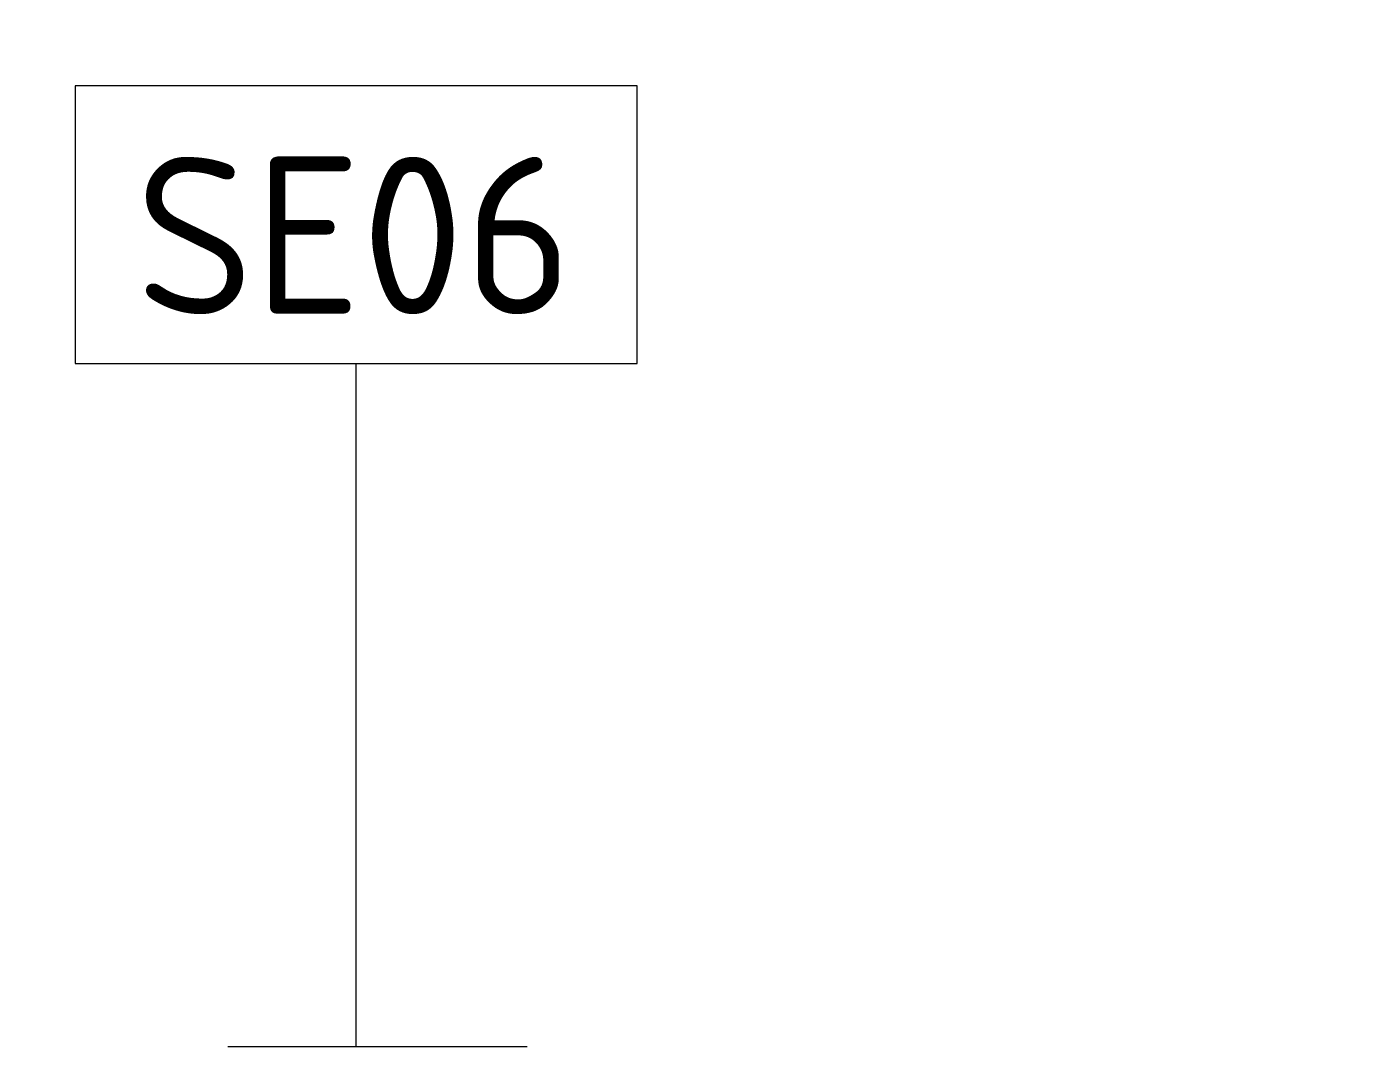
# Model space of a CAD drawing. Header units: millimetres. Extents: x 68869 to 96007, y -1987 to 27400.
# Drawn here: x 88744 to 89278, y 4867 to 5273 of the extents above; entities that cross this region are included whole.
import ezdxf

# ---------------------------------------------------------------- set-up
doc = ezdxf.new("R2010")
doc.units = ezdxf.units.MM
for name, color, linetype, lineweight in [('0-1', 7, 'Continuous', 9), ('A-WALL-PATT', 7, 'Continuous', 9), ('P-SANR-FIXT', 7, 'Continuous', 9), ('P-SANR-FIXT-IDEN', 7, 'Continuous', 9)]:
    doc.layers.add(name, color=color, linetype=linetype, lineweight=lineweight)
doc.styles.add('GOST Common_3', font='GOST_Common.ttf', dxfattribs={"height": 62.5})

# ---------------------------------------------------------------- blocks, each defined once
blk = doc.blocks.new('Sanitary_Toilet-Accessories_Gessi_Wall-mounted-paper-roll-holder-65449 - Chrome-30913797-Развертка 2_16-4')
at = {"layer": '0-1'}
blk.add_line((24114.5, 4867.5), (23995.5, 4867.5), dxfattribs=at)
blk = doc.blocks.new('М_сантехническая_рамка1 - В рамке-30590747-Развертка 2_16-4')
at = {"layer": 'P-SANR-FIXT-IDEN'}
for p, q in [((24158.16, 5249.64), (23934.84, 5249.64)), ((23934.84, 5249.64), (23934.84, 5139.19)), ((24158.16, 5139.19), (24158.16, 5249.64)), ((23934.84, 5139.19), (24158.16, 5139.19))]:
    blk.add_line(p, q, dxfattribs=at)

msp = doc.modelspace()

# ---------------------------------------------------------------- hatches: boundary and pattern name
at = {"layer": 'A-WALL-PATT'}
h = msp.add_hatch(dxfattribs=at)
h.set_pattern_fill('FP_17', color=256, style=0, pattern_type=2)
h.set_pattern_definition([(90, (91702.5, 4200), (-600, 4e-14), []), (180, (91702.5, 4200), (-7e-14, -600), [])])
h.paths.add_polyline_path([(88346.56, 4200), (89601.87, 4200), (89601.87, 4210), (89608.9, 4210), (89608.9, 4232.93), (89611.4, 4232.93), (89611.4, 4402.93), (89612.35, 4406.11), (89613.31, 4407.61), (89613.55, 4408.01), (89616.08, 4409.27), (89618.47, 4410), (89618.47, 5850), (89634.47, 5850), (89634.53, 4409.98), (89638.76, 4408.39), (89639.66, 4407.59), (89640.98, 4405.68), (89641.55, 4402.93), (89641.55, 4232.93), (89644.05, 4232.93), (89644.05, 4210), (89651.08, 4210), (89651.08, 4200), (91696.99, 4200), (91696.99, 5004), (91397.06, 5004), (91397.06, 5020), (91696.99, 5020), (91696.99, 5400), (91102.49, 5400), (91102.49, 6000), (88313.99, 6000), (88313.99, 4200)])
h.paths.add_polyline_path([(91397.06, 4300), (91397.06, 4970), (91413.06, 4970), (91413.06, 4300)])
h.paths.add_polyline_path([(88813.99, 4777.5), (88807.04, 4778.6), (88802.54, 4780.71), (88799.68, 4782.68), (88796.55, 4785.79), (88795.27, 4787.63), (88793.94, 4789.79), (88792.14, 4794.75), (88791.58, 4798.46), (88791.56, 4800.85), (88791.77, 4803.52), (88793.22, 4808.6), (88795.22, 4812.37), (88796.34, 4813.87), (88798.37, 4816.17), (88801.62, 4818.72), (88805.46, 4820.74), (88808.97, 4821.93), (88814.26, 4822.47), (88820.95, 4821.4), (88823.49, 4820.49), (88823.49, 4867.44), (88942.49, 4867.4), (88942.49, 4807.46), (88951.49, 4807.54), (88951.49, 4809.5), (88954.99, 4809.5), (88955.13, 4807.3), (88956.3, 4805.27), (88957.13, 4802.67), (88957.4, 4799.28), (88956.84, 4795.99), (88955.13, 4792.7), (88954.99, 4792.48), (88954.99, 4790.5), (88951.49, 4790.5), (88951.49, 4792.5), (88874.71, 4792.67), (88835.18, 4792.44), (88834.04, 4789.79), (88831.64, 4786.13), (88829.61, 4783.83), (88826.37, 4781.28), (88822.53, 4779.26), (88819.02, 4778.07), (88814.13, 4777.52)])

# ---------------------------------------------------------------- linework, layer by layer
at = {"layer": 'P-SANR-FIXT-IDEN'}
msp.add_line((88874.49, 4867.45), (88874.49, 5139.19), dxfattribs=at)

# ---------------------------------------------------------------- block references
at = {"layer": 'P-SANR-FIXT'}
msp.add_blockref('Sanitary_Toilet-Accessories_Gessi_Wall-mounted-paper-roll-holder-65449 - Chrome-30913797-Развертка 2_16-4', (64827.99, 0), dxfattribs=at)
at = {"layer": 'P-SANR-FIXT-IDEN'}
msp.add_blockref('М_сантехническая_рамка1 - В рамке-30590747-Развертка 2_16-4', (64827.99, 0), dxfattribs=at)

# ---------------------------------------------------------------- texts
at = {"layer": 'P-SANR-FIXT-IDEN', "insert": (88786.68, 5221.34), "char_height": 62.5, "width": 222.4683, "attachment_point": 1, "style": 'GOST Common_3'}
msp.add_mtext('SE06', dxfattribs=at)

doc.saveas('drawing.dxf')
